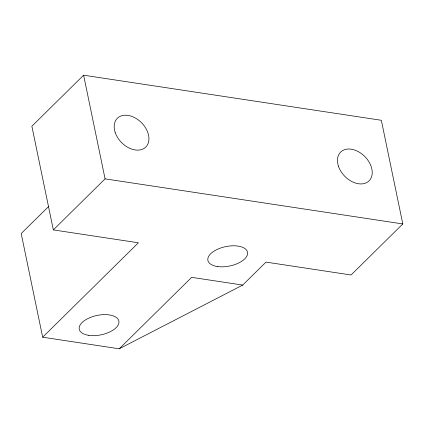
<?xml version="1.0" encoding="UTF-8"?>
<svg xmlns="http://www.w3.org/2000/svg" width="424" height="424" viewBox="0 0 424 424"><rect width="100%" height="100%" fill="white"/><g stroke="black" fill="none" stroke-linecap="round" stroke-linejoin="round"><path stroke-width="0.64" d="M42.665 337.207L119.224 348.798L242.708 285.071L265.991 262.106L351.056 274.985L402.8 223.946L381.335 120.284L83.613 75.202L31.869 126.241L53.334 229.903L138.399 242.782L42.665 337.207L21.2 233.544L48.553 206.568M53.334 229.903L105.078 178.864L402.8 223.946M119.224 348.798L191.669 277.344L242.708 285.071M83.613 75.202L105.078 178.864M217.364 266.516A20.23 9.9 -11.7 0 0 247.621 253.435A20.23 9.9 -11.7 0 0 218.153 248.973A20.23 9.9 -11.7 0 0 217.364 266.516M88.706 335.347A20.23 9.9 -11.7 0 0 118.964 322.267A20.23 9.9 -11.7 0 0 89.496 317.804A20.23 9.9 -11.7 0 0 88.706 335.347M338.453 166.182A20.23 14.072 45.4 0 0 368.048 181.753A20.23 14.072 45.4 0 0 358.057 151.501A20.23 14.072 45.4 0 0 338.453 166.182M115.158 132.368A20.23 14.072 45.4 0 0 144.754 147.944A20.23 14.072 45.4 0 0 134.768 117.692A20.23 14.072 45.4 0 0 115.158 132.368"/></g></svg>
